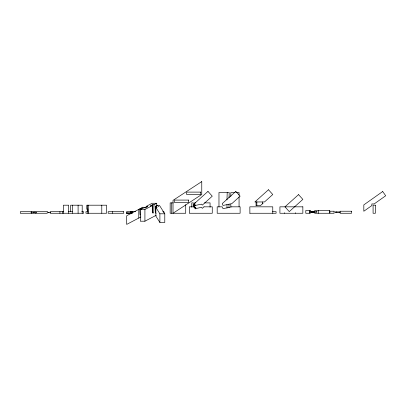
<?xml version="1.0" encoding="UTF-8"?>
<svg xmlns="http://www.w3.org/2000/svg" width="406" height="406" viewBox="0 0 406 406"><rect width="100%" height="100%" fill="white"/><g stroke="black" fill="none" stroke-linecap="round" stroke-linejoin="round"><path stroke-width="0.61" d="M226.974 199.864L227.208 192.525M229.03 197.707L229.228 192.525L218.971 192.525L218.971 206.974M141.466 208.511L141.486 207.963M142.988 208.4L143.039 207.146L126.692 215.748L126.692 224.411L140.882 216.946M146.079 207.801L146.135 206.431L152.133 203.274L156.716 203.274L156.716 206.207M147.627 207.116L147.652 206.4L146.135 206.431M156.716 203.274L154.031 204.69L152.879 204.522L152.575 212.353A0.979 0.568 -90 0 1 152.468 212.861M154.031 204.69L153.732 212.333A0.67 0.386 -90 0 1 153.346 212.957L152.884 212.957A0.67 0.386 -90 0 1 152.499 212.333L152.235 205.634L150.717 205.664L150.738 206.233M157.416 205.832L157.442 205.192L155.325 206.304L155.564 212.353A0.979 0.568 -90 0 0 156.127 213.267M158.543 206.558L158.568 206.009L157.442 205.192M263.129 203.183L260.485 205.568L256.074 205.568M156.183 215.281L144.917 221.209L140.329 221.209L140.329 209.486L144.318 207.39L145.48 207.547L147.652 206.4M150.717 205.664L152.879 204.522M140.329 209.486L144.917 209.486L152.235 205.634M158.568 206.009L159.533 205.502L164.785 213.795L164.785 222.458L159.898 222.458L155.868 216.099L155.868 207.43L156.868 206.903L156.904 207.77M130.448 211.815L132.072 211.704M130.448 212.033L132.072 211.927L131.635 211.815M130.448 212.257L132.072 212.145L131.635 212.033M130.448 212.48L132.072 212.368L131.635 212.257M130.448 212.703L132.072 212.592L131.635 212.48M130.448 212.927L132.072 212.815L131.635 212.703M126.576 213.145L132.072 213.033L131.635 212.927M194.707 204.497L195.093 204.522M235.257 192.525L230.821 192.525L230.821 196.413M236.525 192.525L239.063 192.525L239.063 195.113M173.271 202.888L170.16 202.888L170.16 213.257L185.715 213.257L185.715 204.72M195.758 202.888L194.515 202.888L194.515 207.486L195.129 207.486A0.589 0.589 0 0 1 195.717 208.075A0.589 0.589 0 0 1 195.129 208.664L195.093 208.664M204.467 202.888L210.064 202.888L210.064 207.161M194.515 205.852L195.291 205.852A0.741 0.741 0 0 0 195.494 205.822M194.657 207.334L195.291 207.334A0.741 0.741 0 0 1 195.91 207.669M195.093 208.816L195.291 208.816A0.741 0.741 0 0 0 195.91 208.481M314.701 211.323L311.331 211.323L311.331 212.48L314.701 212.48M309.575 211.485L309.935 211.485M63.6 211.704L50.192 211.704L50.192 213.257L83.631 213.257L83.631 211.704L81.728 211.704M68.365 211.704L72.314 211.704M87.914 211.704L85.965 211.704L85.965 213.257L106.565 213.257L106.565 205.197L86.782 205.197L86.782 209.298M135.655 211.704L126.576 211.704L126.576 213.257L132.072 213.257L131.635 213.145M162.72 211.704L163.928 211.704L163.928 212.739M272.568 211.704L276.085 211.704L276.085 213.257L249.837 213.257M340.126 211.902L336.757 211.902L336.757 212.582L340.126 212.582M130.296 211.927L132.072 211.927M130.296 212.145L132.072 212.145M309.575 212.318L309.935 212.318M48.065 212.414L49.293 212.414M50.192 212.414L50.532 212.414M130.296 212.368L132.072 212.368M48.065 212.546L49.293 212.546M50.192 212.546L50.532 212.546M130.296 212.592L132.072 212.592M130.296 212.815L132.072 212.815M126.576 213.033L132.072 213.033M155.868 207.43L159.898 213.795L164.785 213.795M140.679 214.911L140.39 214.911A0.67 0.386 -90 0 1 140.004 214.287L139.791 208.857M194.707 205.73L195.129 205.7A0.589 0.589 0 0 0 195.707 205.218M127.57 212.947L127.926 213.257M155.325 206.304L156.868 206.903M145.48 207.547L145.505 208.121M144.318 207.39L144.338 207.963M140.923 208.258L140.983 209.735M229.025 207.644L228.974 204.188M227.015 208.075L226.959 204.619M318.314 210.547L318.314 213.257M309.935 210.547L309.935 213.257M295.401 212.739L295.401 213.257M284.606 212.739L284.606 213.257M272.766 213.257L272.766 206.832L249.837 206.832L249.888 213.257M262.398 201.955L262.398 203.842M256.841 201.955L256.841 205.568M256.064 201.955L256.064 205.568M239.063 196.844L239.063 206.776M230.821 204.188L230.821 206.776M193.332 207.161L193.332 202.888L191.779 202.888L191.779 207.161M171.718 202.888L171.718 213.257M159.898 213.795L159.898 222.458M144.917 209.486L144.917 221.209M138.786 209.384L138.786 218.047M130.722 211.704L130.722 213.257M112.315 211.704L112.315 213.257M101.784 205.197L101.784 213.257M88.234 205.197L88.234 213.257M87.874 208.917L87.874 213.257M87.508 205.197L87.508 211.668M82.205 213.257L82.205 205.197L70.674 205.197L70.674 211.526M78.094 205.197L78.094 213.257M72.314 205.197L72.314 213.257M68.7 213.257L68.7 205.197L63.361 205.197L63.361 213.257M62.412 211.704L62.412 213.257M59.926 211.704L59.926 213.257M35.85 213.257L35.85 212.739L36.489 212.739L36.489 212.221L33.52 212.221L33.52 212.739M34.038 212.221L34.038 212.739L31.069 212.739L31.069 212.221L31.704 212.221L31.704 211.704M31.704 212.922L31.704 213.257M193.078 204.588A0.741 0.741 0 0 1 193.078 205.634M207.968 191.404L194.383 203.624L195.169 205.456L201.488 204.142L202.345 205.101L212.262 196.179L207.968 191.404M203.99 206.832L202.345 208.308L201.488 207.354L195.169 208.669L194.383 206.832L189.333 206.832L189.333 213.257L212.262 213.257L212.262 206.832L203.99 206.832M235.82 191.404L222.234 203.624L223.021 205.456L231.841 203.624L240.113 196.179L235.82 191.404M268.473 189.739L254.892 201.955L264.494 201.955L272.766 194.515L268.473 189.739M298.552 194.616L284.971 206.832L289.265 211.607L302.851 199.392L298.552 194.616M382.701 191.52L363.822 204.883L363.822 211.247L371.855 205.563L371.855 203.944L374.139 203.944L385.7 195.758L382.701 191.52M201.767 181.589L173.022 200.361L173.022 213.257L201.767 194.484L201.767 181.589M231.841 206.832L223.021 208.669L222.234 206.832L217.185 206.832L217.185 213.257L240.113 213.257L240.113 206.832L231.841 206.832M200.772 192.109L186.689 192.109L186.689 194.545L200.772 194.545L200.772 192.109M188.567 200.077L174.484 200.077L174.484 202.518L188.567 202.518L188.567 200.077M375.372 205.182L373.084 205.182L373.084 213.257L375.372 213.257L375.372 205.182M302.851 206.832L279.922 206.832L279.922 213.257L302.851 213.257L302.851 206.832M310.154 210.547L305.789 210.547L305.789 213.257L310.154 213.257L310.154 210.547M329.718 210.547L314.701 210.547L314.701 213.257L329.718 213.257L329.718 210.547M334.077 211.227L329.931 211.227L329.931 213.257L334.077 213.257L334.077 211.227M351.53 211.227L340.126 211.227L340.126 213.257L351.53 213.257L351.53 211.227M316.883 211.485L311.103 211.485L311.103 212.302L316.883 212.318L316.883 211.501M47.253 211.704L20.3 211.704L20.3 213.257L47.253 213.257L47.253 211.704M123.718 211.704L108.169 211.704L108.169 213.257L123.718 213.257L123.718 211.704M336.376 211.902L335.204 211.902L335.204 212.582L336.376 212.582L336.376 211.902"/></g></svg>
